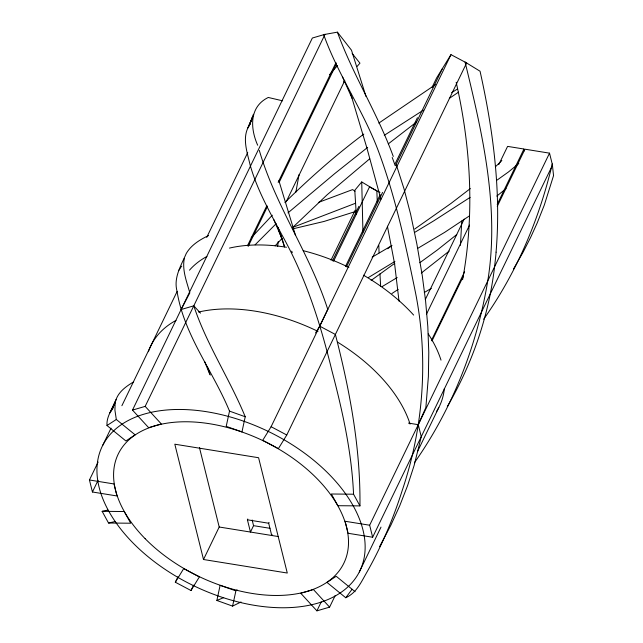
<?xml version="1.0" encoding="UTF-8"?>
<svg xmlns="http://www.w3.org/2000/svg" width="643" height="643" viewBox="0 0 643 643"><rect width="100%" height="100%" fill="white"/><g stroke="black" fill="none" stroke-linecap="round" stroke-linejoin="round"><path stroke-width="0.96" d="M359.951 505.896L353.554 494.21L331.362 494.001L337.888 505.703L359.951 505.896C360.594 447.898 349.792 390.422 335.381 334.448L319.716 326.154L315.52 332.97M109.599 413.296L115.129 403.354L114.928 410.25L116.319 419.477L135.126 434.829L125.891 440.961L107.003 425.521C106.272 416.519 112.404 409.157 115.523 401.401C117.773 392.27 125.996 386.411 133.648 381.878M461.778 220.991L460.428 245.321M496.058 252.16C501.235 191.469 493.245 130.441 480.056 71.228L465.066 62.033C481.928 131.59 498.888 203.542 488.608 275.461C478.376 342.349 453.419 407.381 414.381 462.775M277.631 246.462L278.242 241.446M295.844 192.241L299.059 174.599M355.089 591.705L336.201 576.273L326.966 582.405L345.773 597.749C356.286 592.926 360.691 583.064 366.213 573.387C381.195 547.185 393.09 519.271 402.205 490.513C423.954 425.979 428.785 356.23 414.848 289.487C405.331 243.11 395.26 196.541 378.767 152.061C363.793 111.343 338.226 75.488 323.686 34.626L337.414 32.15L351.496 50.218L365.963 96.394M462.598 279.673C474.759 214.376 470.837 146.821 456.168 82.272M184.308 258.47C181.969 270.197 186.791 281.738 189.814 292.903L181.101 309.54L193.784 305.827C206.636 344.656 229.752 379.008 245.224 416.76L241.961 431.919L226.207 426.349L229.511 411.118C212.881 370.786 183.978 335.091 177.018 291.175C173.385 277.559 181.173 265.43 186.261 253.471C191.18 244.975 199.973 239.638 208.613 235.539M216.868 600.466L220.123 585.315L235.885 590.885L232.581 606.108L216.868 600.466L223.692 597.612M282.623 100.822L268.268 97.463C249.05 106.802 250.199 128.423 257.666 145.222M253.422 114.261L249.412 125.2C241.575 137.184 247.177 152.142 250.079 164.817C257.023 189.741 269.956 212.375 282.004 235.081C305.803 277.382 320.527 323.815 331.949 370.786C342.55 411.199 351.721 452.334 353.554 494.21M116.086 399.512L110.572 411.633L115.523 401.401L111.689 410.041L112.975 408.522M379.563 546.687L390.831 525.291L399.769 505.671L407.566 485.658L414.156 465.363L421.253 436.685L418.263 424.677L425.875 407.453L428.383 376.629L428.785 352.276L427.812 326.499L425.578 300.852L422.194 275.156L416.857 243.954L410.612 214.191L404.005 188.817L396.305 164.745M319.716 326.154L327.761 309.412C310.119 254.194 275.534 206.138 259.306 150.398M102.792 445.221L111.038 428.158M121.889 405.717L177.098 291.512M89.449 479.991L113.988 483.954L116.978 495.962L92.431 491.999L89.449 479.991L98.13 462.036M206.708 237.42L247.724 152.576M92.431 491.999L98.074 480.329M132.498 410.097L312.361 38.025L325.036 34.304L145.173 406.376L132.498 410.097L148.646 427.683L161.321 423.962L145.173 406.376M247.499 245.706L266.925 205.511M278.154 182.291L336.008 62.604M248.222 246.341L267.448 206.556M279.158 182.347L336.434 63.866M286.159 201.854L344.688 80.777M175.322 582.228L183.713 568.605L199.37 576.9L190.987 590.515L175.322 582.228L177.926 576.835M331.008 260.166L355.185 210.148M332.487 260.833L358.907 206.339M333.564 261.251L369.524 186.88L379.965 192.41M203.501 559.506L174.816 444.2L258.59 457.728L287.276 573.034L203.501 559.506L219.207 527.011L199.443 447.552M345.5 266.435L380.198 194.66M395.252 163.523L417.411 117.685M432.04 87.416L436.637 77.907L442.231 68.825M346.497 266.869L382.577 192.394M395.766 165.106L442.585 68.254L450.976 54.639L466.633 62.934L286.77 435.006L278.379 448.629L262.714 440.334L271.105 426.711L450.976 54.639M190.987 590.515L193.591 585.13M252.144 520.002L253.551 525.661L250.465 532.058L247.41 519.809L247.796 519.005M272.118 534.695L271.732 535.49L268.686 523.241L269.071 522.438M425.296 299.542L464.174 219.11M426.486 314.162L469.551 225.082M498.815 164.544L507.592 146.387L523.957 149.023L524.415 150.872M431.566 340.147L464.592 271.828M497.2 204.378L523.957 149.023M335.236 595.458L329.594 607.129L313.438 589.551L300.763 593.264L316.919 610.85L321.259 601.872M369.653 525.227L345.114 521.264L348.096 533.28L372.643 537.243L369.653 525.227L549.524 153.155L524.977 149.192L497.256 206.355M372.643 537.243L552.514 165.163L549.524 153.155M359.292 572.013A143.076 85.704 25.8 0 0 200.857 410.893A143.076 85.704 25.8 0 0 132.98 542.941A143.076 85.704 25.8 0 0 359.292 572.013L380.994 527.123M417.484 451.635L438.823 407.493M247.539 128.447L252.538 118.175L248.399 126.8L252.892 116.19L249.412 125.2L249.982 124.421M431.992 340.919L463.129 276.715M178.963 270.197L180.812 267.351M447.311 406.537C473.039 362.475 489.773 313.085 495.07 262.288A415.764 415.097 24.2 0 0 496.107 252.169M513.427 269.144L522.976 252.418L530.588 237.492L537.13 223.121L544.275 205.141L553.551 175.619L552.289 163.949C539.196 219.311 516.642 272.728 483.649 319.217M327.279 310.183L327.761 309.412M352.051 589.293L345.773 597.749M377.288 201.934L376.846 191.011L361.728 181.953L354.791 190.28L356.254 214.288M181.278 266.765L181.768 266.178M343.579 81.934L344.744 80.568M329.562 74.668L337.551 65.562M357.026 66.478L359.951 63.183L352.139 53.433M251.188 237.83L272.31 215.204M275.132 245.843L281.803 238.714M255.11 244.798L276.128 223.732M292.589 227.566L327.022 194.877L369.725 158.789M284.913 202.489C309.757 178.087 335.895 154.939 363.809 134.082M501.845 160.581L495.351 166.834M287.984 212.873L334.738 173.594L367.683 147.36M518.788 163.491L508.476 171.954L497.015 180.144M506.081 188.648L496.798 196.083M456.739 234.558L437.312 250.014L419.847 262.69M449.232 251.059L421.326 273.018M470.338 188.568L450.976 203.445L414.687 229.037M388.284 143.887L416.56 121.993M394.762 263.3L371.14 280.444M387.689 248.728L390.96 246.317M378.807 123.11L435.464 84.643M469.109 216.104L444.602 232.396L418.014 248.198M384.273 135.327L423.375 110.138M449.312 98.387L458.555 92.142M398.17 289.382L391.933 293.521M116.319 419.477L107.003 425.521M470.121 197.377L433.84 220.79L414.735 232.372M457.398 89.039L451.627 92.68M368.415 277.535L394.923 261.428M397.213 277.551L382.264 286.521M431.365 288.313L424.276 292.525M372.136 257.176L392.013 245.489M241.012 601.993L232.581 606.108M292.975 227.284L355.458 203.276M318.341 202.465L352.565 189.605L355.065 191.14M355.257 211.587L324.112 221.433L292.991 228.812M316.919 610.85L329.594 607.129M107.799 510.108L102.141 511.33L108.538 523.016L114.96 521.586M102.141 511.33L124.203 511.523L130.73 523.225L108.538 523.016M408.45 423.086L418.263 424.677M247.41 519.809L268.686 523.241M253.551 525.661L269.988 528.313M219.207 527.011L278.572 536.592M245.224 416.76L229.511 411.118M271.105 426.711L286.77 435.006M193.784 305.827L200.512 313.149M342.494 76.822L352.042 98.266L366.807 147.681L380.897 199.234M273.709 219.464L282.454 239.799L284.407 246.277M204.627 361.535L209.698 374.154M393.275 156.466C377.698 113.674 352.886 74.95 337.414 32.15M282.454 239.799L277.824 227.188L284.56 247.008M207.303 366.542L210.261 375.062M350.531 93.396L351.287 95.823M351.536 96.635L352.042 98.266M295.467 235.258L278.901 180.731M387.416 226.223L394.593 263.775L399.022 301.157M380.632 286.087L379.957 273.854M361.728 181.953L362.933 231.986M378.807 245.401L379.081 252.876M237.138 589.912A342.984 219.384 -49.5 0 1 235.852 590.668M148.42 351.697A143.076 85.704 25.8 0 1 176.013 320.391M198.55 312.048A143.076 85.704 25.8 0 1 317.988 331.402M337.551 342.14A143.076 85.704 25.8 0 1 410.081 424.099M291.761 251.18A415.764 1.447 71.9 0 1 292.252 252.667M392.214 157.463A415.764 275.951 -79.2 0 1 395.204 165.733M444.385 388.412A143.076 85.704 25.8 0 1 436.404 411.705M189.484 270.181A143.076 85.704 25.8 0 1 206.942 256.428M229.471 248.085A143.076 85.704 25.8 0 1 286.481 247.258M303.215 250.69A143.076 85.704 25.8 0 1 348.908 267.432M363.448 275.18A143.076 85.704 25.8 0 1 413.642 315.07M428.246 333.886A143.076 85.704 25.8 0 1 441.01 360.136M145.141 538.681A125.329 75.078 25.8 0 0 343.386 564.152A125.329 75.078 25.8 0 0 204.603 423.014A125.329 75.078 25.8 0 0 145.141 538.681"/></g></svg>
